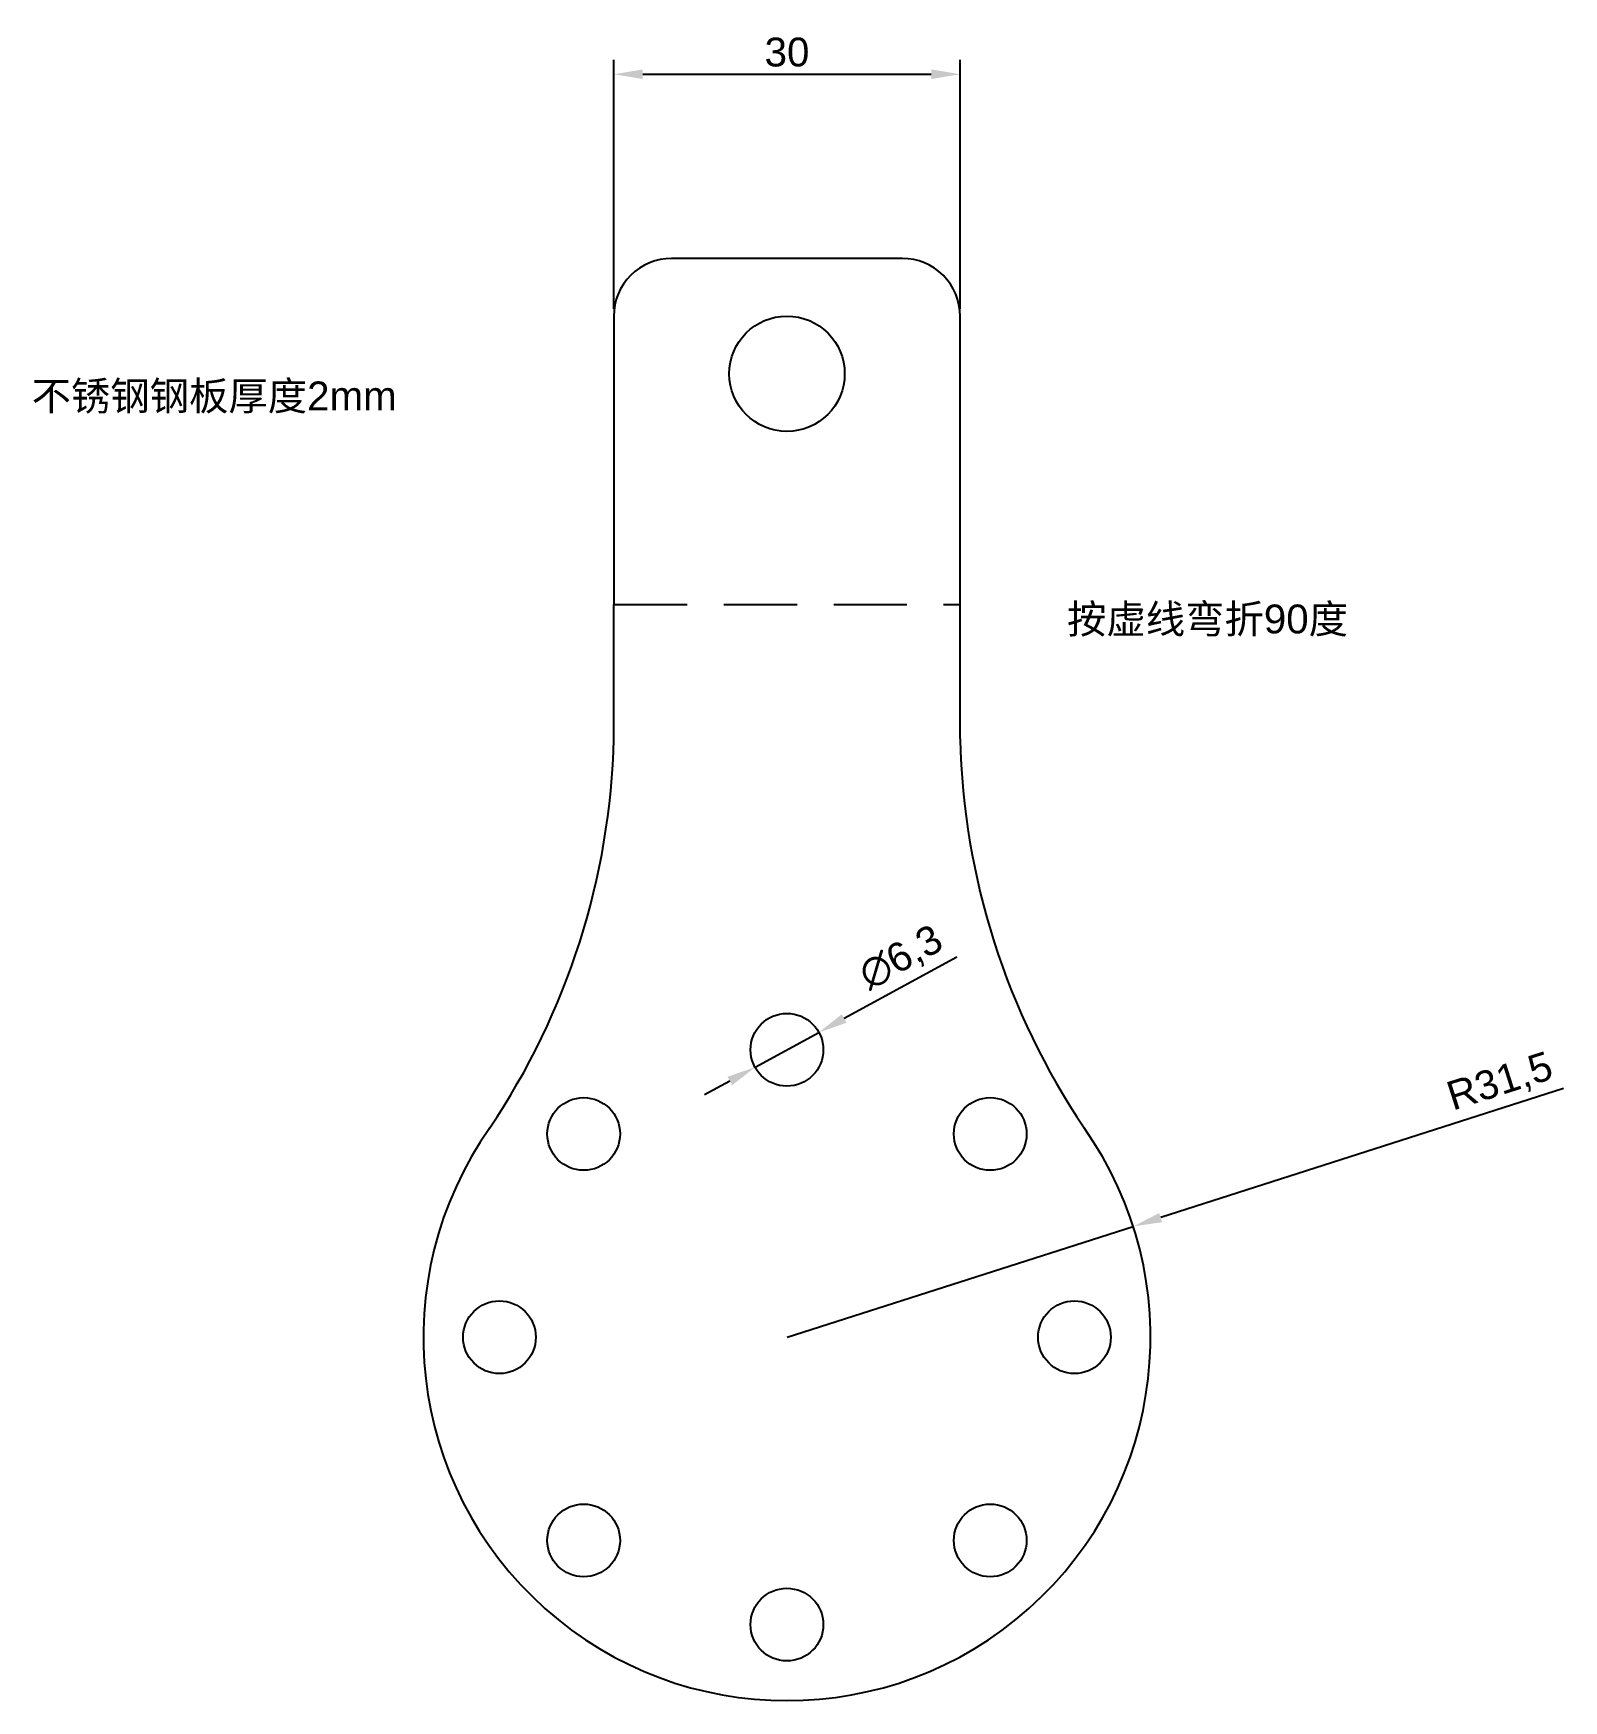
# Model space of a CAD drawing. Header units: millimetres. Extents: x 2597 to 2730, y 1473 to 1618.
import ezdxf

# ---------------------------------------------------------------- set-up
doc = ezdxf.new("R2010")
doc.units = ezdxf.units.MM
doc.linetypes.add('DASHED2', pattern=[9.525, 6.35, -3.175])
doc.layers.get('Defpoints').update_dxf_attribs({"linetype": 'DASHED2'})
doc.styles.get("Standard").update_dxf_attribs({"font": 'arial.ttf'})
doc.dimstyles.new('ISO-25', dxfattribs={"dimtxt": 2.5, "dimasz": 2.5, "dimexe": 1.25, "dimexo": 0.625, "dimtad": 1, "dimtxsty": 'Standard', "dimcen": 2.5, "dimadec": 0, "dimazin": 0, "dimtfac": 1, "dimtmove": 0, "dimatfit": 3, "dimfxl": 1, "dimarcsym": 0})

# ---------------------------------------------------------------- blocks, each defined once
blk = doc.blocks.new('*D2')
at = {"color": 0, "lineweight": -2, "transparency": 16777216}
for p, q in [((2730.06, 1526.22), (2695.15, 1515.04)), ((2662.77, 1504.67), (2692.77, 1514.27))]:
    blk.add_line(p, q, dxfattribs=at)
at = {"color": 0, "transparency": 16777216}
blk.add_solid([(2695.02, 1515.43), (2695.27, 1514.64), (2692.77, 1514.27)], dxfattribs=at)
at = {"layer": 'Defpoints', "color": 0, "transparency": 16777216}
for p in [(2692.77, 1514.27), (2662.77, 1504.67)]:
    blk.add_point(p, dxfattribs=at)
at = {"color": 0, "transparency": 16777216, "insert": (2724.58, 1526.69), "char_height": 2.5, "attachment_point": 5, "rotation": 17.752}
blk.add_mtext('R31,5', dxfattribs=at)
blk = doc.blocks.new('*D4')
at = {"color": 0, "lineweight": -2, "transparency": 16777216}
for p, q in [((2677.48, 1537.62), (2667.72, 1532.29)), ((2660, 1528.07), (2665.53, 1531.09)), ((2657.81, 1526.87), (2655.61, 1525.67))]:
    blk.add_line(p, q, dxfattribs=at)
at = {"color": 0, "transparency": 16777216}
for points in [[(2667.52, 1532.66), (2667.92, 1531.92), (2665.53, 1531.09)], [(2657.61, 1527.24), (2658.01, 1526.5), (2660, 1528.07)]]:
    blk.add_solid(points, dxfattribs=at)
at = {"layer": 'Defpoints', "color": 0, "transparency": 16777216}
for p in [(2665.53, 1531.09), (2660, 1528.07)]:
    blk.add_point(p, dxfattribs=at)
at = {"color": 0, "transparency": 16777216, "insert": (2672.7, 1537.48), "char_height": 2.5, "attachment_point": 5, "rotation": 28.6656}
blk.add_mtext('∅6,3', dxfattribs=at)
blk = doc.blocks.new('*D6')
at = {"color": 0, "lineweight": -2, "transparency": 16777216}
for p, q in [((2647.77, 1593.79), (2647.77, 1615.38)), ((2677.77, 1593.79), (2677.77, 1615.38)), ((2650.27, 1614.13), (2675.27, 1614.13))]:
    blk.add_line(p, q, dxfattribs=at)
at = {"color": 0, "transparency": 16777216}
for points in [[(2650.27, 1614.55), (2650.27, 1613.72), (2647.77, 1614.13)], [(2675.27, 1614.55), (2675.27, 1613.72), (2677.77, 1614.13)]]:
    blk.add_solid(points, dxfattribs=at)
at = {"layer": 'Defpoints', "color": 0, "transparency": 16777216}
for p in [(2677.77, 1614.13), (2647.77, 1593.17), (2677.77, 1593.17)]:
    blk.add_point(p, dxfattribs=at)
at = {"color": 0, "transparency": 16777216, "insert": (2662.77, 1616.04), "char_height": 2.5, "attachment_point": 5}
blk.add_mtext('30', dxfattribs=at)

msp = doc.modelspace()

# ---------------------------------------------------------------- linework, layer by layer
for p, q in [((2647.765, 1556.524), (2647.765, 1568.17)), ((2677.765, 1556.524), (2677.765, 1568.17))]:
    msp.add_line(p, q)
msp.add_lwpolyline([(2677.765, 1568.17), (2677.765, 1593.17, 0.4142136), (2672.765, 1598.17), (2652.765, 1598.17, 0.4142136), (2647.765, 1593.17), (2647.765, 1568.17)], format="xyb")
for centre, radius in [((2662.765, 1588.17), 5), ((2662.765, 1529.58), 3.15), ((2645.151, 1522.284), 3.15), ((2680.379, 1522.284), 3.15), ((2637.855, 1504.67), 3.15), ((2687.675, 1504.67), 3.15), ((2645.151, 1487.056), 3.15), ((2680.379, 1487.056), 3.15), ((2662.765, 1479.76), 3.15)]:
    msp.add_circle(centre, radius)
for centre, radius, start, end in [((2584.71, 1558.062), 63.074, 326.0384, 358.60287), ((2740.82, 1558.062), 63.074, 181.39713, 213.9616), ((2662.765, 1504.67), 31.5, 144.8026, 35.1974)]:
    msp.add_arc(centre, radius, start, end)
at = {"layer": 'Defpoints'}
msp.add_line((2647.765, 1568.17), (2677.765, 1568.17), dxfattribs=at)

# ---------------------------------------------------------------- texts
at = {"layer": 'Defpoints', "char_height": 2.5, "attachment_point": 1}
for s, width, insert in [('{\\fSimSun|b0|i0|c134|p2;不锈钢钢板厚度}2mm', 51.87121, (2597.318, 1587.501)), ('{\\fSimSun|b0|i0|c134|p2;按虚线弯折}90{\\fSimSun|b0|i0|c134|p2;度}', 57.74896, (2687.037, 1568.17))]:
    msp.add_mtext_dynamic_manual_height_columns(s, width=width, gutter_width=12.5, heights=[0], dxfattribs=dict(at, insert=insert))

# ---------------------------------------------------------------- dimensions: what is measured, and where the dimension line sits
dim = msp.add_linear_dim(base=(2677.765, 1614.134), p1=(2647.765, 1593.17), p2=(2677.765, 1593.17), dimstyle='ISO-25')
dim.commit()
dim.dimension.update_dxf_attribs({"geometry": '*D6', "text_midpoint": (2662.765, 1616.036)})
dim = msp.add_diameter_dim_2p(p1=(2660.001, 1528.069), p2=(2665.529, 1531.091), dimstyle='ISO-25')
dim.commit()
dim.dimension.update_dxf_attribs({"geometry": '*D4', "text_midpoint": (2673.737, 1535.578), "dimtype": 163})
dim = msp.add_radius_dim(center=(2662.765, 1504.67), mpoint=(2692.765, 1514.274), dimstyle='ISO-25')
dim.commit()
dim.dimension.update_dxf_attribs({"geometry": '*D2', "text_midpoint": (2725.229, 1524.667), "dimtype": 164})

doc.saveas('drawing.dxf')
